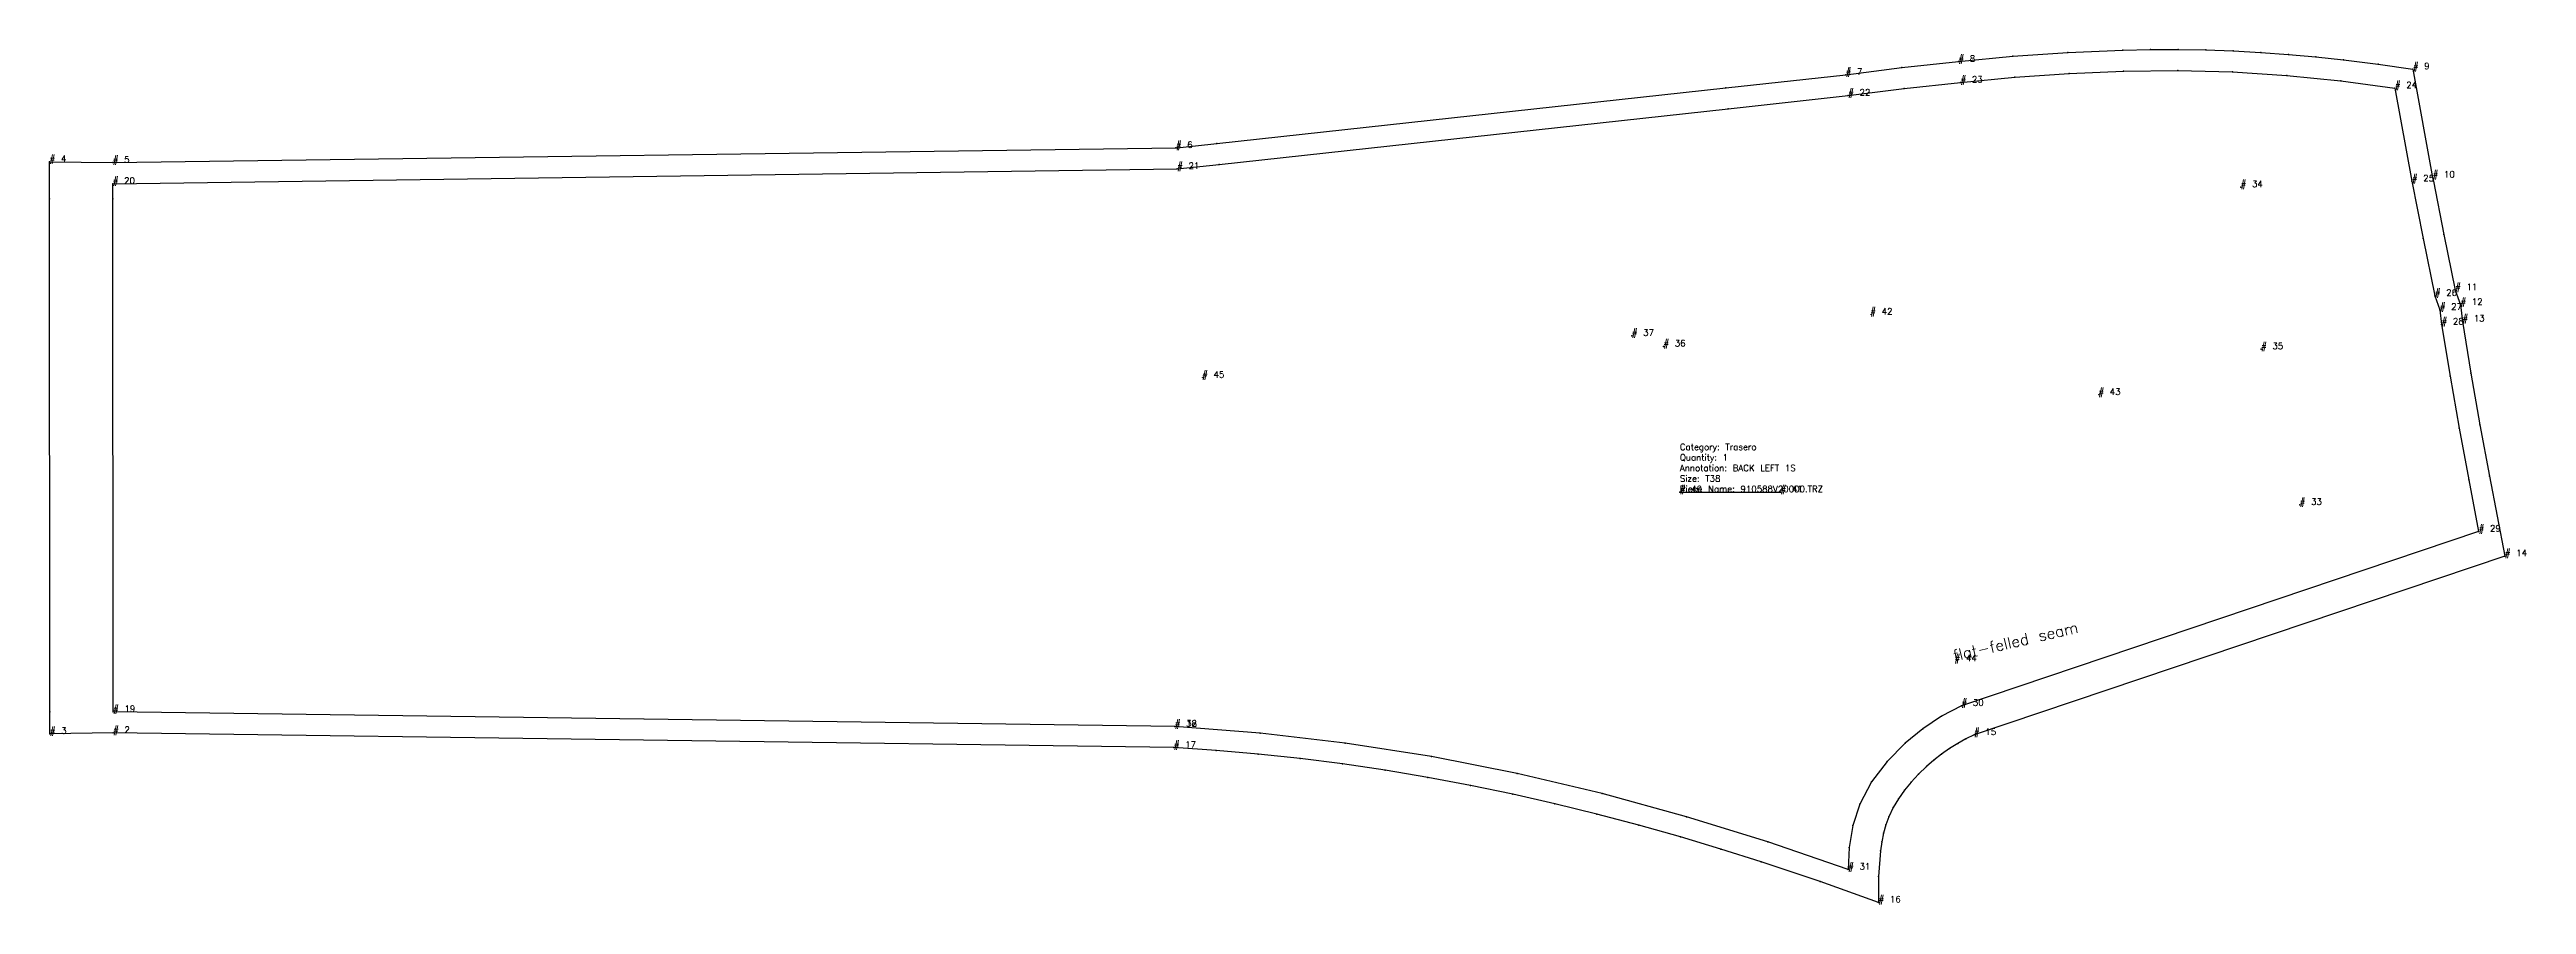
# Model space of a CAD drawing. Extents: x 0 to 8999, y -441 to 372.
# Drawn here: x 6081 to 7256, y -196 to 210 of the extents above; entities that cross this region are included whole.
import ezdxf

# ---------------------------------------------------------------- set-up
doc = ezdxf.new("R2010")
doc.units = 0
for name, color, linetype in [('1', 7, 'CONTINUOUS'), ('13', 4, 'CONTINUOUS'), ('14', 7, 'CONTINUOUS'), ('15', 7, 'CONTINUOUS'), ('2', 1, 'CONTINUOUS'), ('3', 2, 'CONTINUOUS'), ('4', 3, 'CONTINUOUS'), ('7', 5, 'CONTINUOUS')]:
    doc.layers.add(name, color=color, linetype=linetype)
doc.styles.get("Standard").update_dxf_attribs({"font": 'txt', "bigfont": '   '})

# ---------------------------------------------------------------- blocks, each defined once
blk = doc.blocks.new('910588V20000TRZ')
at = {"layer": '1'}
blk.add_lwpolyline([(-240.115, -121.29), (-743.413, -114.296), (-773.413, -114.753), (-773.42, -104.315), (-773.579, 139.337), (-773.59, 156.837), (-743.589, 156.458), (-239.129, 163.449), (-238.467, 163.522), (-219.721, 165.573), (21.838, 192.001), (78.691, 198.22), (105.334, 201.664), (132.179, 204.414), (158.057, 206.949), (184.112, 208.773), (210.226, 209.891), (223.315, 210.15), (236.406, 210.182), (249.509, 209.971), (262.606, 209.516), (275.694, 208.821), (288.767, 207.881), (301.819, 206.698), (314.849, 205.291), (331.359, 203.209), (347.822, 200.795), (357.172, 149.451), (357.534, 147.595), (362.466, 122.38), (367.902, 95.97), (370.387, 88.938), (371.313, 81.077), (375.367, 56.518), (379.634, 32.04), (384.119, 7.602), (391.436, -30.345), (139.559, -115.241), (135.65, -117.173), (131.841, -119.299), (127.943, -121.749), (124.175, -124.394), (120.529, -127.23), (117.023, -130.239), (113.244, -133.836), (109.688, -137.654), (106.537, -141.513), (103.677, -145.591), (101.251, -149.727), (99.196, -154.059), (97.775, -157.886), (96.669, -161.813), (95.839, -165.99), (95.239, -170.212), (94.21, -182.47), (94.28, -194.755), (66.519, -184.868), (38.573, -175.511), (19.468, -169.447), (0.278, -163.664), (-19.492, -158.07), (-39.356, -152.819), (-59.297, -147.915), (-79.322, -143.367), (-99.426, -139.191), (-119.606, -135.398), (-139.849, -132.001), (-160.155, -129.01), (-180.113, -126.483), (-200.117, -124.354), (-220.101, -122.625), (-240.115, -121.29)], close=True, dxfattribs=at)
at = {"layer": '13'}
for p in [(266.095, 144.838), (-22.801, 74.273), (-7.801, 69.245), (275.766, 67.885), (294.097, -6.03)]:
    blk.add_point(p, dxfattribs=at)
at = {"layer": '14'}
blk.add_lwpolyline([(-239.663, -111.295), (-743.42, -104.295), (-743.579, 139.357), (-743.583, 146.457), (-238.515, 153.457), (-218.633, 155.632), (22.925, 182.06), (79.876, 188.291), (106.485, 191.729), (133.176, 194.464), (158.894, 196.983), (184.675, 198.788), (210.495, 199.894), (236.334, 200.181), (262.167, 199.524), (287.961, 197.912), (313.679, 195.358), (339.283, 191.867), (347.345, 147.595), (352.661, 120.412), (358.245, 93.283), (360.587, 86.656), (361.414, 79.675), (365.482, 55.022), (369.771, 30.406), (374.28, 5.83), (379.008, -18.704), (133.636, -101.408), (124.179, -106.381), (115.256, -112.311), (106.917, -119.126), (98.327, -127.809), (90.986, -137.504), (85.334, -148.185), (82.067, -158.211), (80.289, -168.653), (79.876, -179.199), (41.684, -166.005), (3.076, -154.063), (-36.885, -143.128), (-77.201, -133.593), (-117.857, -125.551), (-158.798, -119.101), (-199.156, -114.399), (-239.663, -111.295)], close=True, dxfattribs=at)
at = {"layer": '2'}
for p in [(132.179, 204.414), (347.822, 200.795), (78.691, 198.22), (79.876, 188.291), (133.176, 194.464), (339.283, 191.867), (-773.59, 156.837), (-743.589, 156.458), (-239.129, 163.449), (-238.515, 153.457), (-743.583, 146.457), (266.095, 144.838), (347.345, 147.595), (357.172, 149.451), (367.902, 95.97), (358.245, 93.283), (360.587, 86.656), (370.387, 88.938), (-22.801, 74.273), (361.414, 79.675), (371.313, 81.077), (-7.801, 69.245), (275.766, 67.885), (0, 0), (47.767, 0), (294.097, -6.03), (379.008, -18.704), (391.436, -30.345), (-743.42, -104.295), (133.636, -101.408), (-773.413, -114.753), (-743.413, -114.296), (-239.663, -111.295), (-239.663, -111.295), (139.559, -115.241), (-240.115, -121.29), (-240.115, -121.29), (79.876, -179.199), (94.28, -194.755)]:
    blk.add_point(p, dxfattribs=at)
at = {"layer": '3'}
for p in [(105.334, 201.664), (158.057, 206.949), (184.112, 208.773), (210.226, 209.891), (210.495, 199.894), (223.315, 210.15), (236.334, 200.181), (236.406, 210.182), (249.509, 209.971), (262.606, 209.516), (275.694, 208.821), (288.767, 207.881), (301.819, 206.698), (314.849, 205.291), (331.359, 203.209), (21.838, 192.001), (106.485, 191.729), (158.894, 196.983), (184.675, 198.788), (262.167, 199.524), (287.961, 197.912), (313.679, 195.358), (22.925, 182.06), (-219.721, 165.573), (-238.467, 163.522), (-218.633, 155.632), (357.534, 147.595), (-773.579, 139.337), (-743.579, 139.357), (352.661, 120.412), (362.466, 122.38), (365.482, 55.022), (375.367, 56.518), (369.771, 30.406), (379.634, 32.04), (374.28, 5.83), (384.119, 7.602), (-773.42, -104.315), (-199.156, -114.399), (115.256, -112.311), (124.179, -106.381), (135.65, -117.173), (-220.101, -122.625), (-200.117, -124.354), (-180.113, -126.483), (-160.155, -129.01), (-158.798, -119.101), (-117.857, -125.551), (98.327, -127.809), (106.917, -119.126), (120.529, -127.23), (124.175, -124.394), (127.943, -121.749), (131.841, -119.299), (-139.849, -132.001), (-119.606, -135.398), (-99.426, -139.191), (-77.201, -133.593), (90.986, -137.504), (109.688, -137.654), (113.244, -133.836), (117.023, -130.239), (-79.322, -143.367), (-59.297, -147.915), (-36.885, -143.128), (85.334, -148.185), (101.251, -149.727), (103.677, -145.591), (106.537, -141.513), (-39.356, -152.819), (-19.492, -158.07), (0.278, -163.664), (3.076, -154.063), (82.067, -158.211), (96.669, -161.813), (97.775, -157.886), (99.196, -154.059), (19.468, -169.447), (38.573, -175.511), (41.684, -166.005), (80.289, -168.653), (95.239, -170.212), (95.839, -165.99), (66.519, -184.868), (94.21, -182.47)]:
    blk.add_point(p, dxfattribs=at)
at = {"layer": '4'}
for p in [(-743.589, 156.458, 5), (-238.515, 153.457, 5), (-238.467, 163.522, 5), (-743.583, 146.457, 5), (347.345, 147.595, 5), (357.534, 147.595, 5), (367.902, 95.97, 5), (358.245, 93.283, 5), (361.414, 79.675, 5), (371.313, 81.077, 5), (-743.42, -104.295, 5), (-743.413, -114.296, 5), (-239.663, -111.295, 5), (-239.663, -111.295, 5), (-240.115, -121.29, 5), (-240.115, -121.29, 5)]:
    blk.add_point(p, dxfattribs=at)
at = {"layer": '7'}
blk.add_line((0, 0), (47.767, 0), dxfattribs=at)
at = {"layer": '1'}
for s, p in [('# 7', (78.691, 198.22)), ('# 8', (132.179, 204.414)), ('# 9', (347.822, 200.795)), ('# 6', (-239.129, 163.449)), ('# 4', (-773.59, 156.837)), ('# 5', (-743.589, 156.458)), ('# 10', (357.172, 149.451)), ('# 11', (367.902, 95.97)), ('# 12', (370.387, 88.938)), ('# 13', (371.313, 81.077)), ('Annotation: BACK LEFT 1S', (0, 10)), ('Category: Trasero', (0, 20)), ('Quantity: 1', (0, 15)), ('Size: T38', (0, 5)), ('Piece Name: 910588V20000.TRZ', (0, 0)), ('# 14', (391.436, -30.345)), ('# 3', (-773.413, -114.753)), ('# 2', (-743.413, -114.296)), ('# 15', (139.559, -115.241)), ('# 1', (-240.115, -121.29)), ('# 17', (-240.115, -121.29)), ('# 16', (94.28, -194.755))]:
    blk.add_text(s, height=3, dxfattribs=at).set_placement(p)
at = {"layer": '13'}
for s, p in [('# 34', (266.095, 144.838)), ('# 37', (-22.801, 74.273)), ('# 36', (-7.801, 69.245)), ('# 35', (275.766, 67.885)), ('# 33', (294.097, -6.03))]:
    blk.add_text(s, height=3, dxfattribs=at).set_placement(p)
at = {"layer": '14'}
for s, p in [('# 22', (79.876, 188.291)), ('# 23', (133.176, 194.464)), ('# 24', (339.283, 191.867)), ('# 21', (-238.515, 153.457)), ('# 20', (-743.583, 146.457)), ('# 25', (347.345, 147.595)), ('# 26', (358.245, 93.283)), ('# 27', (360.587, 86.656)), ('# 28', (361.414, 79.675)), ('# 29', (379.008, -18.704)), ('# 19', (-743.42, -104.295)), ('# 30', (133.636, -101.408)), ('# 18', (-239.663, -111.295)), ('# 32', (-239.663, -111.295)), ('# 31', (79.876, -179.199))]:
    blk.add_text(s, height=3, dxfattribs=at).set_placement(p)
at = {"layer": '15'}
for s, height, rotation, p in [('Main Fabric', 0.093, -0.014, (90.367, 84.365)), ('flat-felled seam', 5.346, 13.055, (130.337, -80.278))]:
    blk.add_text(s, height=height, rotation=rotation, dxfattribs=at).set_placement(p)
for s, height, p in [('# 42', 3, (90.367, 84.365)), ('1 Piece Face Up', 0.067, (-226.668, 54.355)), ('# 45', 3, (-226.668, 54.355)), ('# 43', 3, (198.595, 46.182)), ('Back', 0.255, (198.595, 46.182)), ('# 44', 3, (130.337, -80.278))]:
    blk.add_text(s, height=height, dxfattribs=at).set_placement(p)
at = {"layer": '7'}
for s, p in [('# 40', (0, 0)), ('# 41', (47.767, 0))]:
    blk.add_text(s, height=3, dxfattribs=at).set_placement(p)

msp = doc.modelspace()

# ---------------------------------------------------------------- block references
at = {"layer": '1'}
msp.add_blockref('910588V20000TRZ', (6854.411, 0), dxfattribs=at)

doc.saveas('drawing.dxf')
